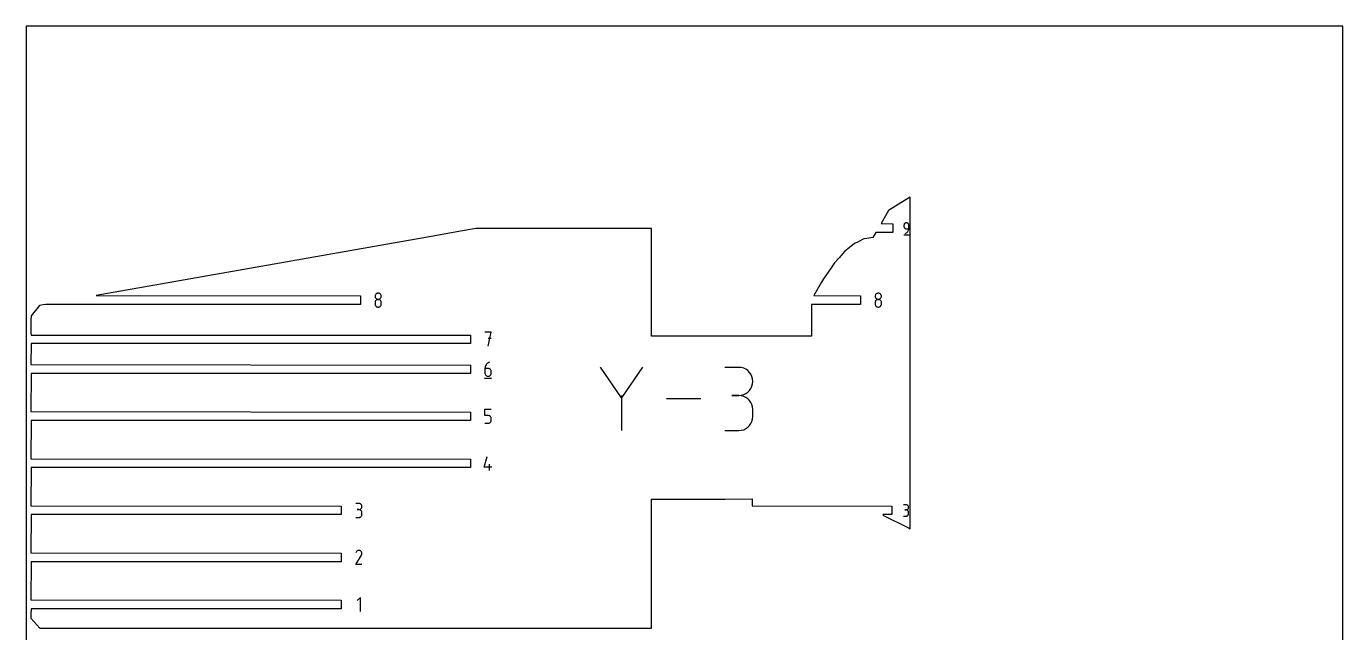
# Model space of a CAD drawing. Extents: x 0 to 450, y 0 to 500.
# Drawn here: x 0 to 450, y 292.6 to 500 of the extents above; entities that cross this region are included whole.
import ezdxf

# ---------------------------------------------------------------- set-up
doc = ezdxf.new("R2010")
doc.units = 0

msp = doc.modelspace()

# ---------------------------------------------------------------- linework, layer by layer
at = {"layer": 'annotation', "color": 1}
for p, q in [((300.044276, 432.138094), (300.031199, 431.992377)), ((300.081969, 432.275276), (300.044276, 432.138094)), ((300.14197, 432.401625), (300.081969, 432.275276)), ((300.221971, 432.514843), (300.14197, 432.401625)), ((300.319662, 432.612631), (300.221971, 432.514843)), ((300.432737, 432.692689), (300.319662, 432.612631)), ((300.558887, 432.75272), (300.432737, 432.692689)), ((300.695805, 432.790424), (300.558887, 432.75272)), ((300.84118, 432.803503), (300.695805, 432.790424)), ((300.986858, 432.790424), (300.84118, 432.803503)), ((300.84118, 432.803503), (300.84118, 432.803503)), ((301.123935, 432.75272), (300.986858, 432.790424)), ((301.250132, 432.692689), (301.123935, 432.75272)), ((301.363169, 432.612631), (301.250132, 432.692689)), ((301.460767, 432.514843), (301.363169, 432.612631)), ((301.540645, 432.401625), (301.460767, 432.514843)), ((301.600523, 432.275276), (301.540645, 432.401625)), ((301.638122, 432.138094), (301.600523, 432.275276)), ((301.651162, 431.992377), (301.638122, 432.138094)), ((299.92998, 428.700012), (301.753754, 428.700012)), ((300.031199, 431.992377), (300.031199, 431.586815)), ((300.031199, 431.586815), (300.031199, 431.586815)), ((300.031199, 431.586815), (300.044276, 431.441106)), ((300.044276, 431.441106), (300.081969, 431.303945)), ((300.081969, 431.303945), (300.14197, 431.177626)), ((300.14197, 431.177626), (300.221971, 431.064444)), ((300.221971, 431.064444), (300.319662, 430.966695)), ((300.319662, 430.966695), (300.432737, 430.886673)), ((300.432737, 430.886673), (300.558887, 430.826672)), ((300.435847, 429.155955), (300.667477, 429.242272)), ((300.435847, 429.155955), (300.435847, 429.155955)), ((300.558887, 430.826672), (300.695805, 430.788989)), ((300.667477, 429.242272), (300.880086, 429.358945)), ((300.695805, 430.788989), (300.84118, 430.775918)), ((300.84118, 430.775918), (301.651162, 430.775918)), ((300.880086, 429.358945), (301.071475, 429.503002)), ((301.071475, 429.503002), (301.239447, 429.671469)), ((301.239447, 429.671469), (301.381806, 429.861374)), ((301.381806, 429.861374), (301.496353, 430.069744)), ((301.496353, 430.069744), (301.580894, 430.293607)), ((301.580894, 430.293607), (301.633229, 430.529989)), ((301.633229, 430.529989), (301.651162, 430.775918)), ((301.651162, 430.775918), (301.651162, 431.992377)), ((301.651162, 431.992377), (301.651162, 431.992377)), ((119.236206, 407.856427), (119.219007, 407.665567)), ((119.219007, 407.665567), (119.219007, 407.665567)), ((119.219007, 407.665567), (119.236216, 407.473812)), ((119.236206, 405.72273), (119.219007, 405.531064)), ((119.219007, 405.531064), (119.219007, 405.000071)), ((119.219007, 405.000071), (119.219007, 405.000071)), ((119.219007, 405.000071), (119.236216, 404.808419)), ((119.285784, 408.036255), (119.236206, 407.856427)), ((119.285784, 405.903185), (119.236206, 405.72273)), ((119.236216, 407.473812), (119.285818, 407.293286)), ((119.36471, 408.202), (119.285784, 408.036255)), ((119.36471, 406.069403), (119.285784, 405.903185)), ((119.285818, 407.293286), (119.364776, 407.127017)), ((119.469954, 408.350614), (119.36471, 408.202)), ((119.469954, 406.218354), (119.36471, 406.069403)), ((119.364776, 407.127017), (119.470053, 406.978027)), ((119.598487, 408.479045), (119.469954, 408.350614)), ((119.598487, 406.347013), (119.469954, 406.218354)), ((119.470053, 406.978027), (119.598611, 406.849344)), ((119.747279, 408.584246), (119.598487, 408.479045)), ((119.747279, 406.452351), (119.598487, 406.347013)), ((119.598611, 406.849344), (119.747412, 406.743991)), ((119.913299, 408.663165), (119.747279, 408.584246)), ((119.913299, 406.53134), (119.747279, 406.452351)), ((119.747412, 406.743991), (119.91342, 406.664993)), ((120.093517, 408.712753), (119.913299, 408.663165)), ((120.093517, 406.580954), (119.913299, 406.53134)), ((119.91342, 406.664993), (120.093596, 406.615376)), ((120.284904, 408.72996), (120.093517, 408.712753)), ((120.284904, 406.598165), (120.093517, 406.580954)), ((120.093596, 406.615376), (120.284904, 406.598165)), ((120.476291, 408.712753), (120.284904, 408.72996)), ((120.284904, 408.72996), (120.284904, 408.72996)), ((120.284904, 406.598165), (120.476212, 406.615376)), ((120.476291, 406.580964), (120.284904, 406.598165)), ((120.284904, 406.598165), (120.284904, 406.598165)), ((120.284904, 406.598165), (120.284904, 406.598165)), ((120.476212, 406.615376), (120.656388, 406.664993)), ((120.65651, 408.663165), (120.476291, 408.712753)), ((120.65651, 406.531375), (120.476291, 406.580964)), ((120.656388, 406.664993), (120.822396, 406.743991)), ((120.82253, 408.584246), (120.65651, 408.663165)), ((120.82253, 406.452418), (120.65651, 406.531375)), ((120.822396, 406.743991), (120.971197, 406.849344)), ((120.971321, 408.479045), (120.82253, 408.584246)), ((120.971321, 406.347112), (120.82253, 406.452418)), ((120.971197, 406.849344), (121.099755, 406.978027)), ((121.099854, 408.350614), (120.971321, 408.479045)), ((121.099854, 406.218478), (120.971321, 406.347112)), ((121.099755, 406.978027), (121.205032, 407.127017)), ((121.205099, 408.202), (121.099854, 408.350614)), ((121.205099, 406.069536), (121.099854, 406.218478)), ((121.205032, 407.127017), (121.28399, 407.293286)), ((121.284025, 408.036255), (121.205099, 408.202)), ((121.284025, 405.903307), (121.205099, 406.069536)), ((121.28399, 407.293286), (121.333592, 407.473812)), ((121.333602, 407.856427), (121.284025, 408.036255)), ((121.333602, 405.722809), (121.284025, 405.903307)), ((121.333592, 407.473812), (121.350802, 407.665567)), ((121.333592, 404.808419), (121.350802, 405.000071)), ((121.350802, 407.665567), (121.333602, 407.856427)), ((121.350802, 405.531064), (121.333602, 405.722809)), ((121.350802, 407.665567), (121.350802, 407.665567)), ((121.350802, 405.000071), (121.350802, 405.531064)), ((121.350802, 405.531064), (121.350802, 405.531064)), ((290.19825, 407.856427), (290.181051, 407.665567)), ((290.181051, 407.665567), (290.181051, 407.665567)), ((290.181051, 407.665567), (290.19826, 407.473812)), ((290.19825, 405.72273), (290.181051, 405.531064)), ((290.181051, 405.531064), (290.181051, 405.000071)), ((290.181051, 405.000071), (290.181051, 405.000071)), ((290.181051, 405.000071), (290.19826, 404.808419)), ((290.247828, 408.036255), (290.19825, 407.856427)), ((290.247828, 405.903185), (290.19825, 405.72273)), ((290.19826, 407.473812), (290.247863, 407.293286)), ((290.326754, 408.202), (290.247828, 408.036255)), ((290.326754, 406.069403), (290.247828, 405.903185)), ((290.247863, 407.293286), (290.326821, 407.127017)), ((290.431998, 408.350614), (290.326754, 408.202)), ((290.431998, 406.218354), (290.326754, 406.069403)), ((290.326821, 407.127017), (290.432097, 406.978027)), ((290.560531, 408.479045), (290.431998, 408.350614)), ((290.560531, 406.347013), (290.431998, 406.218354)), ((290.432097, 406.978027), (290.560655, 406.849344)), ((290.709323, 408.584246), (290.560531, 408.479045)), ((290.709323, 406.452351), (290.560531, 406.347013)), ((290.560655, 406.849344), (290.709457, 406.743991)), ((290.875343, 408.663165), (290.709323, 408.584246)), ((290.875343, 406.53134), (290.709323, 406.452351)), ((290.709457, 406.743991), (290.875464, 406.664993)), ((291.055561, 408.712753), (290.875343, 408.663165)), ((291.055561, 406.580954), (290.875343, 406.53134)), ((290.875464, 406.664993), (291.055641, 406.615376)), ((291.246948, 408.72996), (291.055561, 408.712753)), ((291.246948, 406.598165), (291.055561, 406.580954)), ((291.055641, 406.615376), (291.246948, 406.598165)), ((291.438336, 408.712753), (291.246948, 408.72996)), ((291.246948, 408.72996), (291.246948, 408.72996)), ((291.246948, 406.598165), (291.438256, 406.615376)), ((291.438336, 406.580964), (291.246948, 406.598165)), ((291.246948, 406.598165), (291.246948, 406.598165)), ((291.246948, 406.598165), (291.246948, 406.598165)), ((291.438256, 406.615376), (291.618433, 406.664993)), ((291.618554, 408.663165), (291.438336, 408.712753)), ((291.618554, 406.531375), (291.438336, 406.580964)), ((291.618433, 406.664993), (291.78444, 406.743991)), ((291.784574, 408.584246), (291.618554, 408.663165)), ((291.784574, 406.452418), (291.618554, 406.531375)), ((291.78444, 406.743991), (291.933242, 406.849344)), ((291.933365, 408.479045), (291.784574, 408.584246)), ((291.933365, 406.347112), (291.784574, 406.452418)), ((291.933242, 406.849344), (292.061799, 406.978027)), ((292.061898, 408.350614), (291.933365, 408.479045)), ((292.061898, 406.218478), (291.933365, 406.347112)), ((292.061799, 406.978027), (292.167076, 407.127017)), ((292.167143, 408.202), (292.061898, 408.350614)), ((292.167143, 406.069536), (292.061898, 406.218478)), ((292.167076, 407.127017), (292.246034, 407.293286)), ((292.246069, 408.036255), (292.167143, 408.202)), ((292.246069, 405.903307), (292.167143, 406.069536)), ((292.246034, 407.293286), (292.295637, 407.473812)), ((292.295647, 407.856427), (292.246069, 408.036255)), ((292.295647, 405.722809), (292.246069, 405.903307)), ((292.295637, 407.473812), (292.312846, 407.665567)), ((292.295637, 404.808419), (292.312846, 405.000071)), ((292.312846, 407.665567), (292.295647, 407.856427)), ((292.312846, 405.531064), (292.295647, 405.722809)), ((292.312846, 407.665567), (292.312846, 407.665567)), ((292.312846, 405.000071), (292.312846, 405.531064)), ((292.312846, 405.531064), (292.312846, 405.531064)), ((119.236216, 404.808419), (119.285818, 404.62817)), ((119.285818, 404.62817), (119.364776, 404.462301)), ((119.364776, 404.462301), (119.470053, 404.313787)), ((119.470053, 404.313787), (119.598611, 404.185602)), ((119.598611, 404.185602), (119.747412, 404.080724)), ((119.747412, 404.080724), (119.91342, 404.002127)), ((119.91342, 404.002127), (120.093596, 403.952787)), ((120.093596, 403.952787), (120.284904, 403.935679)), ((120.284904, 403.935679), (120.476212, 403.952787)), ((120.284904, 403.935679), (120.284904, 403.935679)), ((120.476212, 403.952787), (120.656388, 404.002127)), ((120.656388, 404.002127), (120.822396, 404.080724)), ((120.822396, 404.080724), (120.971197, 404.185602)), ((120.971197, 404.185602), (121.099755, 404.313787)), ((121.099755, 404.313787), (121.205032, 404.462301)), ((121.205032, 404.462301), (121.28399, 404.62817)), ((121.28399, 404.62817), (121.333592, 404.808419)), ((290.19826, 404.808419), (290.247863, 404.62817)), ((290.247863, 404.62817), (290.326821, 404.462301)), ((290.326821, 404.462301), (290.432097, 404.313787)), ((290.432097, 404.313787), (290.560655, 404.185602)), ((290.560655, 404.185602), (290.709457, 404.080724)), ((290.709457, 404.080724), (290.875464, 404.002127)), ((290.875464, 404.002127), (291.055641, 403.952787)), ((291.055641, 403.952787), (291.246948, 403.935679)), ((291.246948, 403.935679), (291.438256, 403.952787)), ((291.246948, 403.935679), (291.246948, 403.935679)), ((291.438256, 403.952787), (291.618433, 404.002127)), ((291.618433, 404.002127), (291.78444, 404.080724)), ((291.78444, 404.080724), (291.933242, 404.185602)), ((291.933242, 404.185602), (292.061799, 404.313787)), ((292.061799, 404.313787), (292.167076, 404.462301)), ((292.167076, 404.462301), (292.246034, 404.62817)), ((292.246034, 404.62817), (292.295637, 404.808419)), ((158.926719, 395.353446), (156.792215, 395.353446)), ((157.859618, 390.553446), (158.926719, 395.353446)), ((158.926719, 393.215931), (157.859618, 393.215931)), ((156.817322, 383.287827), (156.79372, 382.963385)), ((156.79372, 382.963385), (156.79372, 381.368)), ((157.859618, 382.963385), (156.79372, 382.963385)), ((156.88621, 383.599552), (156.817322, 383.287827)), ((156.997508, 383.894695), (156.88621, 383.599552)), ((157.148339, 384.169391), (156.997508, 383.894695)), ((157.335828, 384.419775), (157.148339, 384.169391)), ((157.557097, 384.641983), (157.335828, 384.419775)), ((157.80927, 384.83215), (157.557097, 384.641983)), ((158.089471, 384.98641), (157.80927, 384.83215)), ((158.051322, 382.946277), (157.859618, 382.963385)), ((158.231709, 382.896937), (158.051322, 382.946277)), ((158.394824, 385.100899), (158.089471, 384.98641)), ((158.397779, 382.81834), (158.231709, 382.896937)), ((158.394824, 385.100899), (158.394824, 385.100899)), ((158.54653, 382.713461), (158.397779, 382.81834)), ((158.674964, 382.585277), (158.54653, 382.713461)), ((158.78008, 382.436763), (158.674964, 382.585277)), ((203.467026, 372.938944), (196.248237, 383.378297)), ((210.684457, 383.378297), (203.467026, 372.938944)), ((243.555118, 383.352511), (238.749379, 383.352511)), ((244.419442, 383.274931), (243.555118, 383.352511)), ((245.232741, 383.051357), (244.419442, 383.274931)), ((245.981487, 382.69554), (245.232741, 383.051357)), ((246.652154, 382.221231), (245.981487, 382.69554)), ((156.66022, 379.700899), (159.06022, 379.700899)), ((156.79372, 381.368), (156.79372, 381.368)), ((156.79372, 381.368), (156.81093, 381.176255)), ((156.81093, 381.176255), (156.860532, 380.995757)), ((156.860532, 380.995757), (156.93949, 380.829527)), ((156.93949, 380.829527), (157.044767, 380.680586)), ((157.044767, 380.680586), (157.173325, 380.551952)), ((157.173325, 380.551952), (157.322126, 380.446646)), ((157.322126, 380.446646), (157.488134, 380.367689)), ((157.488134, 380.367689), (157.66831, 380.3181)), ((157.66831, 380.3181), (157.859618, 380.300899)), ((157.859618, 380.300899), (158.051322, 380.3181)), ((157.859618, 380.300899), (157.859618, 380.300899)), ((158.051322, 380.3181), (158.231709, 380.367689)), ((158.231709, 380.367689), (158.397779, 380.446646)), ((158.397779, 380.446646), (158.54653, 380.551952)), ((158.54653, 380.551952), (158.674964, 380.680586)), ((158.674964, 380.680586), (158.78008, 380.829527)), ((158.858877, 382.270894), (158.78008, 382.436763)), ((158.78008, 380.829527), (158.858877, 380.995757)), ((158.908356, 382.090645), (158.858877, 382.270894)), ((158.858877, 380.995757), (158.908356, 381.176255)), ((158.925515, 381.898992), (158.908356, 382.090645)), ((158.908356, 381.176255), (158.925515, 381.368)), ((158.925515, 381.368), (158.925515, 381.898992)), ((158.925515, 381.898992), (158.925515, 381.898992)), ((247.231215, 381.642179), (246.652154, 382.221231)), ((247.705143, 380.972135), (247.231215, 381.642179)), ((248.060411, 380.22485), (247.705143, 380.972135)), ((248.283492, 379.414074), (248.060411, 380.22485)), ((248.360858, 378.553557), (248.283492, 379.414074)), ((248.283492, 377.689001), (248.360858, 378.553557)), ((248.360858, 378.553557), (248.360858, 378.553557)), ((203.467026, 373.779033), (203.467026, 361.735505)), ((243.555118, 373.741032), (241.148855, 373.741032)), ((241.148855, 373.741032), (243.555118, 373.741032)), ((243.555118, 373.741032), (244.419442, 373.818631)), ((244.419442, 373.663452), (243.555118, 373.741032)), ((243.555118, 373.741032), (243.555118, 373.741032)), ((244.419442, 373.818631), (245.232741, 374.042335)), ((245.232741, 373.439878), (244.419442, 373.663452)), ((245.232741, 374.042335), (245.981487, 374.398506)), ((245.981487, 374.398506), (246.652154, 374.873504)), ((246.652154, 374.873504), (247.231215, 375.453691)), ((247.231215, 375.453691), (247.705143, 376.125429)), ((247.705143, 376.125429), (248.060411, 376.875079)), ((248.060411, 376.875079), (248.283492, 377.689001)), ((156.79372, 366.870441), (156.79372, 369.007956)), ((156.79372, 369.007956), (158.925515, 369.007956)), ((230.635876, 372.556901), (218.802709, 372.556901)), ((245.981487, 373.084061), (245.232741, 373.439878)), ((246.652154, 372.609752), (245.981487, 373.084061)), ((247.231215, 372.0307), (246.652154, 372.609752)), ((247.705143, 371.360656), (247.231215, 372.0307)), ((248.060411, 370.613371), (247.705143, 371.360656)), ((248.283492, 369.802595), (248.060411, 370.613371)), ((248.360858, 368.942078), (248.283492, 369.802595)), ((157.859618, 366.870441), (156.79372, 366.870441)), ((158.051005, 366.853334), (157.859618, 366.870441)), ((158.231223, 366.803993), (158.051005, 366.853334)), ((158.397243, 366.725396), (158.231223, 366.803993)), ((158.546035, 366.620518), (158.397243, 366.725396)), ((158.545911, 364.459009), (158.674469, 364.587642)), ((158.674568, 366.492334), (158.546035, 366.620518)), ((158.674469, 364.587642), (158.779745, 364.736584)), ((158.779812, 366.34382), (158.674568, 366.492334)), ((158.779745, 364.736584), (158.858704, 364.902814)), ((158.858738, 366.17795), (158.779812, 366.34382)), ((158.858704, 364.902814), (158.908306, 365.083312)), ((158.908316, 365.997702), (158.858738, 366.17795)), ((158.908306, 365.083312), (158.925515, 365.275057)), ((158.925515, 365.806049), (158.908316, 365.997702)), ((158.925515, 365.275057), (158.925515, 365.806049)), ((158.925515, 365.806049), (158.925515, 365.806049)), ((247.705143, 364.116635), (248.060411, 364.863976)), ((248.060411, 364.863976), (248.283492, 365.674941)), ((248.283492, 365.674941), (248.360858, 366.535816)), ((248.360858, 366.535816), (248.360858, 368.942078)), ((248.360858, 368.942078), (248.360858, 368.942078)), ((156.79372, 364.207956), (157.859618, 364.207956)), ((157.859618, 364.207956), (158.050926, 364.225156)), ((157.859618, 364.207956), (157.859618, 364.207956)), ((158.050926, 364.225156), (158.231102, 364.274746)), ((158.231102, 364.274746), (158.39711, 364.353703)), ((158.39711, 364.353703), (158.545911, 364.459009)), ((238.749379, 361.736862), (243.555118, 361.736862)), ((243.555118, 361.736862), (244.419442, 361.814397)), ((243.555118, 361.736862), (243.555118, 361.736862)), ((244.419442, 361.814397), (245.232741, 362.037859)), ((245.232741, 362.037859), (245.981487, 362.393531)), ((245.981487, 362.393531), (246.652154, 362.867695)), ((246.652154, 362.867695), (247.231215, 363.446636)), ((247.231215, 363.446636), (247.705143, 364.116635)), ((156.52702, 349.182114), (157.591413, 352.915012)), ((159.192215, 349.182114), (156.52702, 349.182114)), ((158.393319, 348.115012), (158.393319, 350.246807)), ((113.661274, 336.8165), (112.595377, 336.8165)), ((113.661274, 334.684705), (113.127573, 334.684705)), ((113.127573, 334.684705), (113.661274, 334.684705)), ((113.852978, 336.799293), (113.661274, 336.8165)), ((113.661274, 334.684705), (113.852978, 334.701916)), ((113.852978, 334.667498), (113.661274, 334.684705)), ((113.661274, 334.684705), (113.661274, 334.684705)), ((114.033365, 336.749705), (113.852978, 336.799293)), ((113.852978, 334.701916), (114.033365, 334.751533)), ((114.033365, 334.61791), (113.852978, 334.667498)), ((114.199435, 336.670786), (114.033365, 336.749705)), ((114.033365, 334.751533), (114.199435, 334.830531)), ((114.199435, 334.538991), (114.033365, 334.61791)), ((114.348187, 336.565586), (114.199435, 336.670786)), ((114.199435, 334.830531), (114.348187, 334.935884)), ((114.348187, 334.433791), (114.199435, 334.538991)), ((114.47662, 336.437154), (114.348187, 336.565586)), ((114.348187, 334.935884), (114.47662, 335.064568)), ((114.47662, 334.305359), (114.348187, 334.433791)), ((114.581736, 336.28854), (114.47662, 336.437154)), ((114.47662, 335.064568), (114.581736, 335.213557)), ((114.581736, 334.156746), (114.47662, 334.305359)), ((114.660533, 336.122795), (114.581736, 336.28854)), ((114.581736, 335.213557), (114.660533, 335.379827)), ((114.660533, 333.991), (114.581736, 334.156746)), ((114.710012, 335.942968), (114.660533, 336.122795)), ((114.660533, 335.379827), (114.710012, 335.560352)), ((114.710012, 333.811173), (114.660533, 333.991)), ((114.727171, 335.752108), (114.710012, 335.942968)), ((114.710012, 335.560352), (114.727171, 335.752108)), ((114.727171, 333.620313), (114.710012, 333.811173)), ((114.710012, 332.895673), (114.727171, 333.086612)), ((114.727171, 335.752108), (114.727171, 335.752108)), ((114.727171, 333.086612), (114.727171, 333.620313)), ((114.727171, 333.620313), (114.727171, 333.620313)), ((300.754307, 336.364322), (299.8897, 336.364322)), ((300.754307, 334.635108), (300.321393, 334.635108)), ((300.321393, 334.635108), (300.754307, 334.635108)), ((300.909809, 336.350365), (300.754307, 336.364322)), ((300.754307, 334.635108), (300.909809, 334.649068)), ((300.909809, 334.62115), (300.754307, 334.635108)), ((300.754307, 334.635108), (300.754307, 334.635108)), ((301.056131, 336.310141), (300.909809, 336.350365)), ((300.909809, 334.649068), (301.056131, 334.689315)), ((301.056131, 334.580927), (300.909809, 334.62115)), ((301.190839, 336.246126), (301.056131, 336.310141)), ((301.056131, 334.689315), (301.190839, 334.753395)), ((301.190839, 334.516911), (301.056131, 334.580927)), ((301.3115, 336.160792), (301.190839, 336.246126)), ((301.190839, 334.753395), (301.3115, 334.838852)), ((301.3115, 334.431577), (301.190839, 334.516911)), ((301.415679, 336.056614), (301.3115, 336.160792)), ((301.3115, 334.838852), (301.415679, 334.943235)), ((301.415679, 334.327399), (301.3115, 334.431577)), ((301.500944, 335.936066), (301.415679, 336.056614)), ((301.415679, 334.943235), (301.500944, 335.064088)), ((301.500944, 334.206851), (301.415679, 334.327399)), ((301.564861, 335.801621), (301.500944, 335.936066)), ((301.500944, 335.064088), (301.564861, 335.198958)), ((301.564861, 334.072406), (301.500944, 334.206851)), ((301.500944, 332.903569), (301.564861, 333.038024)), ((301.604996, 335.655753), (301.564861, 335.801621)), ((301.564861, 335.198958), (301.604996, 335.345392)), ((301.604996, 333.926538), (301.564861, 334.072406)), ((301.564861, 333.038024), (301.604996, 333.183926)), ((301.618915, 335.500936), (301.604996, 335.655753)), ((301.604996, 335.345392), (301.618915, 335.500936)), ((301.618915, 333.771721), (301.604996, 333.926538)), ((301.604996, 333.183926), (301.618915, 333.338807)), ((301.618915, 335.500936), (301.618915, 335.500936)), ((301.618915, 333.338807), (301.618915, 333.771721)), ((301.618915, 333.771721), (301.618915, 333.771721)), ((112.595377, 332.022219), (113.661274, 332.022219)), ((113.661274, 332.022219), (113.852978, 332.039417)), ((113.661274, 332.022219), (113.661274, 332.022219)), ((113.852978, 332.039417), (114.033365, 332.08898)), ((114.033365, 332.08898), (114.199435, 332.167867)), ((114.199435, 332.167867), (114.348187, 332.273035)), ((114.348187, 332.273035), (114.47662, 332.401442)), ((114.47662, 332.401442), (114.581736, 332.550045)), ((114.581736, 332.550045), (114.660533, 332.715803)), ((114.660533, 332.715803), (114.710012, 332.895673)), ((299.8897, 332.47542), (300.754307, 332.47542)), ((300.754307, 332.47542), (300.909809, 332.48937)), ((300.754307, 332.47542), (300.754307, 332.47542)), ((300.909809, 332.48937), (301.056131, 332.529573)), ((301.056131, 332.529573), (301.190839, 332.593563)), ((301.190839, 332.593563), (301.3115, 332.67887)), ((301.3115, 332.67887), (301.415679, 332.783028)), ((301.415679, 332.783028), (301.500944, 332.903569)), ((112.738359, 320.195385), (112.598387, 319.926879)), ((112.849439, 320.352898), (112.738359, 320.195385)), ((112.982709, 320.484384), (112.849439, 320.352898)), ((113.134117, 320.588791), (112.982709, 320.484384)), ((113.29961, 320.665066), (113.134117, 320.588791)), ((113.475134, 320.712156), (113.29961, 320.665066)), ((113.656636, 320.729008), (113.475134, 320.712156)), ((113.840063, 320.71457), (113.656636, 320.729008)), ((114.021363, 320.667788), (113.840063, 320.71457)), ((114.19648, 320.587609), (114.021363, 320.667788)), ((114.353104, 320.476391), (114.19648, 320.587609)), ((114.19648, 320.587609), (114.19648, 320.587609)), ((114.484059, 320.34293), (114.353104, 320.476391)), ((114.58818, 320.191316), (114.484059, 320.34293)), ((114.664303, 320.02564), (114.58818, 320.191316)), ((114.711263, 319.849992), (114.664303, 320.02564)), ((114.727896, 319.668462), (114.711263, 319.849992)), ((114.713038, 319.485142), (114.727896, 319.668462)), ((112.595377, 315.929087), (114.565225, 319.100289)), ((114.727171, 315.929087), (112.595377, 315.929087)), ((114.565225, 319.100289), (114.56758, 319.103203)), ((114.565225, 319.100289), (114.565225, 319.100289)), ((114.56758, 319.103203), (114.569838, 319.106142)), ((114.569838, 319.106142), (114.572014, 319.10913)), ((114.572014, 319.10913), (114.574124, 319.112193)), ((114.574124, 319.112193), (114.576182, 319.115355)), ((114.576182, 319.115355), (114.578202, 319.11864)), ((114.578202, 319.11864), (114.5802, 319.122074)), ((114.5802, 319.122074), (114.582191, 319.125682)), ((114.582191, 319.125682), (114.584189, 319.129488)), ((114.584189, 319.129488), (114.665523, 319.30412)), ((114.584189, 319.129488), (114.584189, 319.129488)), ((114.665523, 319.30412), (114.713038, 319.485142)), ((114.194975, 304.636182), (113.127874, 303.56878)), ((114.194975, 299.836182), (114.194975, 304.636182))]:
    msp.add_line(p, q, dxfattribs=at)
at = {"layer": 'boundary', "color": 5}
for p, q in [((302.132939, 441.531108), (300.462135, 440.504479)), ((302.132939, 426.584259), (302.132939, 441.531108)), ((294.70667, 436.968018), (292.184746, 432.579729)), ((300.462135, 440.504479), (294.70667, 436.968018)), ((292.184746, 432.579729), (296.232432, 432.429729)), ((296.232432, 432.429729), (296.232432, 429.529729)), ((139.133976, 428.253137), (23.908812, 407.935829)), ((148.396105, 429.886299), (139.133976, 428.253137)), ((153.736259, 430.827912), (148.396105, 429.886299)), ((162.987389, 430.827912), (153.736259, 430.827912)), ((213.736252, 430.827912), (162.987389, 430.827912)), ((213.736251, 406.755221), (213.736252, 430.827912)), ((289.438729, 427.801518), (287.343665, 427.458448)), ((290.44072, 429.529729), (289.438729, 427.801518)), ((296.232432, 429.529729), (290.44072, 429.529729)), ((279.817348, 423.044216), (277.848605, 420.830712)), ((281.320598, 424.26321), (279.817348, 423.044216)), ((283.129734, 425.73025), (281.320598, 424.26321)), ((284.3249, 426.315513), (283.129734, 425.73025)), ((286.314838, 427.289974), (284.3249, 426.315513)), ((287.343665, 427.458448), (286.314838, 427.289974)), ((302.132939, 407.51583), (302.132939, 426.584259)), ((276.300929, 419.090639), (275.124631, 417.41217)), ((277.848605, 420.830712), (276.300929, 419.090639)), ((275.124631, 417.41217), (272.485385, 413.646229)), ((271.812994, 412.492582), (269.157155, 407.93583)), ((272.485385, 413.646229), (271.812994, 412.492582)), ((23.908812, 407.935829), (114.235506, 407.78583)), ((114.235506, 407.78583), (114.235506, 404.88583)), ((213.736252, 405.993772), (213.736251, 406.755221)), ((213.736252, 405.142994), (213.736252, 405.993772)), ((213.736252, 404.204035), (213.736252, 405.142994)), ((269.157155, 407.93583), (285.19755, 407.785829)), ((285.19755, 407.785829), (285.19755, 404.885829)), ((302.132939, 331.368625), (302.132939, 407.51583)), ((1.613781, 401.031303), (1.5875, 399.491823)), ((4.541923, 404.520924), (1.613781, 401.031303)), ((5.760712, 404.73583), (4.541923, 404.520924)), ((6.611405, 404.88583), (5.760712, 404.73583)), ((114.235506, 404.88583), (6.611405, 404.88583)), ((213.736251, 400.901795), (213.736252, 403.180014)), ((213.736252, 398.389191), (213.736251, 400.901795)), ((213.736252, 403.180014), (213.736252, 404.204035)), ((268.457106, 404.88583), (268.360604, 400.711383)), ((268.360604, 400.711383), (268.362434, 394.010027)), ((285.19755, 404.885829), (268.457106, 404.88583)), ((1.5875, 399.491823), (1.5875, 394.968652)), ((213.736252, 397.740805), (213.736252, 398.389191)), ((213.736252, 395.529581), (213.736252, 397.740805)), ((1.5875, 394.968652), (1.6825, 394.403446)), ((1.6825, 391.503445), (1.587501, 384.300899)), ((1.6825, 394.403446), (151.81022, 394.403446)), ((151.81022, 391.503446), (1.6825, 391.503445)), ((151.81022, 394.403446), (151.81022, 391.503446)), ((213.736252, 393.98613), (213.736252, 395.529581)), ((219.496237, 394.013093), (213.736252, 393.98613)), ((226.560105, 393.988508), (219.496237, 394.013093)), ((235.790017, 393.988508), (226.560105, 393.988508)), ((247.896363, 393.988508), (235.790017, 393.988508)), ((263.119663, 394.027466), (247.896363, 393.988508)), ((268.362434, 394.010027), (263.119663, 394.027466)), ((1.587501, 384.300899), (151.81022, 384.150899)), ((151.81022, 384.150899), (151.81022, 381.250899)), ((1.682501, 381.250899), (1.5875, 368.207956)), ((151.81022, 381.250899), (1.682501, 381.250899)), ((1.5875, 368.207956), (151.81022, 368.057955)), ((1.6825, 365.157955), (1.5875, 352.115012)), ((151.81022, 365.157956), (1.6825, 365.157955)), ((151.81022, 368.057955), (151.81022, 365.157956)), ((1.5875, 352.115012), (151.81022, 351.965012)), ((151.81022, 351.965012), (151.81022, 349.065012)), ((1.6825, 349.065012), (1.5875, 336.022069)), ((151.81022, 349.065012), (1.6825, 349.065012)), ((213.736252, 336.580885), (213.736251, 338.284109)), ((213.736251, 338.284109), (219.682795, 338.257146)), ((219.682795, 338.257146), (226.975451, 338.281729)), ((226.975451, 338.281729), (238.898618, 338.28173)), ((238.898618, 338.28173), (248.164453, 338.338545)), ((248.164453, 338.338545), (248.164455, 337.043567)), ((1.5875, 336.022069), (107.611876, 335.872069)), ((107.611876, 335.872069), (107.611876, 332.972069)), ((213.736251, 331.662191), (213.736252, 334.088588)), ((213.736252, 334.088588), (213.736252, 336.580885)), ((248.164455, 337.043567), (248.164462, 336.022069)), ((248.164462, 336.022069), (295.837869, 335.872069)), ((295.837869, 335.872069), (295.837869, 332.972069)), ((1.6825, 332.972069), (1.5875, 319.929126)), ((107.611876, 332.972069), (1.6825, 332.972069)), ((213.736252, 330.462753), (213.736251, 331.662191)), ((213.736251, 327.807995), (213.736252, 330.462753)), ((292.937798, 332.972069), (292.842798, 332.822069)), ((292.842798, 332.822069), (301.529937, 328.478499)), ((295.837869, 332.972069), (292.937798, 332.972069)), ((302.13294, 328.176998), (302.132939, 331.368625)), ((213.736252, 326.600491), (213.736251, 327.807995)), ((213.736252, 325.483932), (213.736252, 326.600491)), ((213.736252, 324.462934), (213.736252, 325.483932)), ((213.736252, 323.539777), (213.736252, 324.462934)), ((301.529937, 328.478499), (302.13294, 328.176998)), ((1.5875, 319.929126), (107.611876, 319.779126)), ((107.611876, 319.779126), (107.611876, 316.879126)), ((213.736251, 294.189711), (213.736252, 323.539777)), ((1.6825, 316.879125), (1.5875, 303.836182)), ((107.611876, 316.879126), (1.6825, 316.879125)), ((1.5875, 303.836182), (107.611876, 303.686182)), ((107.611876, 303.686182), (107.611876, 300.786182)), ((1.6825, 300.786182), (1.5875, 298.877914)), ((1.5875, 298.877914), (1.587501, 297.620563)), ((1.587501, 297.620563), (4.587511, 294.189711)), ((107.611876, 300.786182), (1.6825, 300.786182)), ((4.587511, 294.189711), (6.519718, 294.18971)), ((6.519718, 294.18971), (85.425596, 294.189711)), ((85.425596, 294.189711), (144.122343, 294.18971)), ((144.122343, 294.18971), (162.987239, 294.189711)), ((162.987239, 294.189711), (213.736251, 294.189711))]:
    msp.add_line(p, q, dxfattribs=at)
at = {"layer": 'frame', "color": 5}
for p, q in [((450, 500), (0, 500)), ((0, 500), (0, 0)), ((450, 0), (450, 500))]:
    msp.add_line(p, q, dxfattribs=at)

doc.saveas('drawing.dxf')
